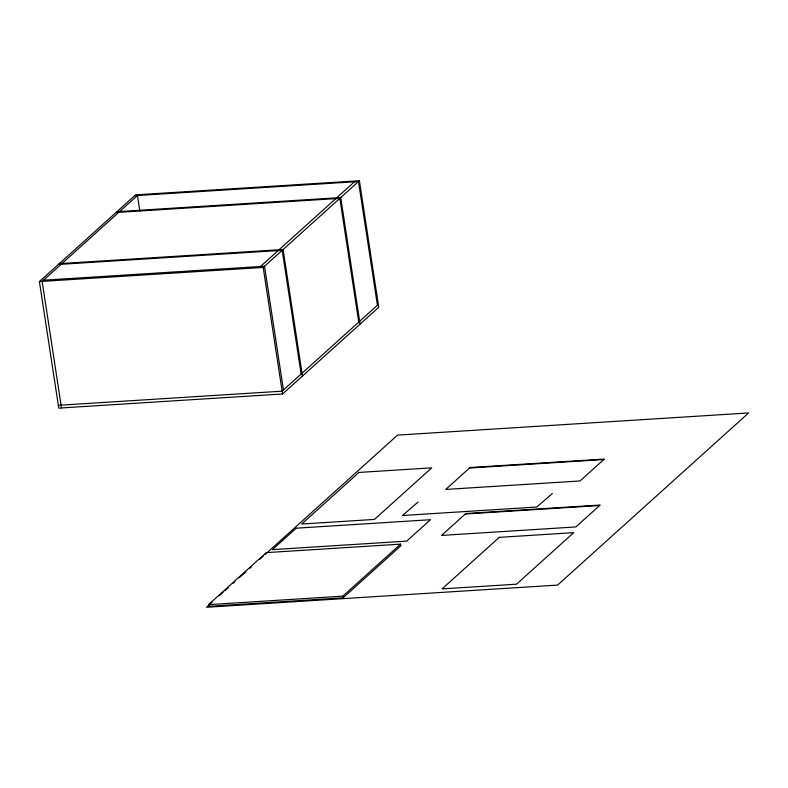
<?xml version="1.0" encoding="UTF-8"?>
<svg xmlns="http://www.w3.org/2000/svg" width="788" height="788" viewBox="0 0 788 788"><rect width="100%" height="100%" fill="white"/><g stroke="black" fill="none" stroke-linecap="round" stroke-linejoin="round"><path stroke-width="1.18" d="M39.4 281.562L135.595 194.872L359.397 180.738L378.762 307.271L282.567 393.97L58.765 408.105L39.4 281.562L263.202 267.437L359.397 180.738M260.483 266.502L354.462 181.801M378.329 304.473L282.134 391.173L58.332 405.308M208.544 604.642L266.265 552.624L400.55 544.144L400.806 545.828L343.085 597.846L208.8 606.327L208.544 604.642L342.829 596.161L400.55 544.144M212.011 602.318L206.525 607.262L557.589 585.09L748.6 412.951L397.546 435.114L265.024 554.545M219.32 595.728L222.984 592.438M224.807 590.793L228.461 587.493M233.031 583.376L234.863 581.731M239.434 577.614L245.826 571.842M249.481 568.552L251.313 566.907M259.538 559.49L263.192 556.2M418.103 501.995L402.491 515.5L536.766 507.019L552.378 493.515M134.699 195.68L358.501 181.545L377.432 305.281M116.929 211.696L340.731 197.561L360.086 324.104M116.033 212.504L339.835 198.369L358.767 322.105M59.287 263.645L283.089 249.51L302.454 376.043M58.391 264.453L282.193 250.318L301.124 374.054M43.468 280.203L264.522 266.245L283.453 389.981M469.51 468.023L603.785 459.542M465.334 514.003L599.619 505.522M342.829 596.161L343.085 597.846M263.202 267.437L282.567 393.97M139.87 211.322L137.447 195.503L42.148 281.395L61.503 407.928M296.209 528.196L272.451 549.61L406.726 541.129L430.484 519.716L296.209 528.196M358.934 472.436L301.706 524.02L374.487 519.42L431.726 467.845L358.934 472.436M470.052 467.54L445.752 489.437L580.027 480.956L604.327 459.059L470.052 467.54M465.875 513.52L441.575 535.416L575.861 526.936L600.16 505.039L465.875 513.52M499.277 537.357L442.088 588.882L516.524 584.184L573.703 532.649L499.277 537.357"/></g></svg>
